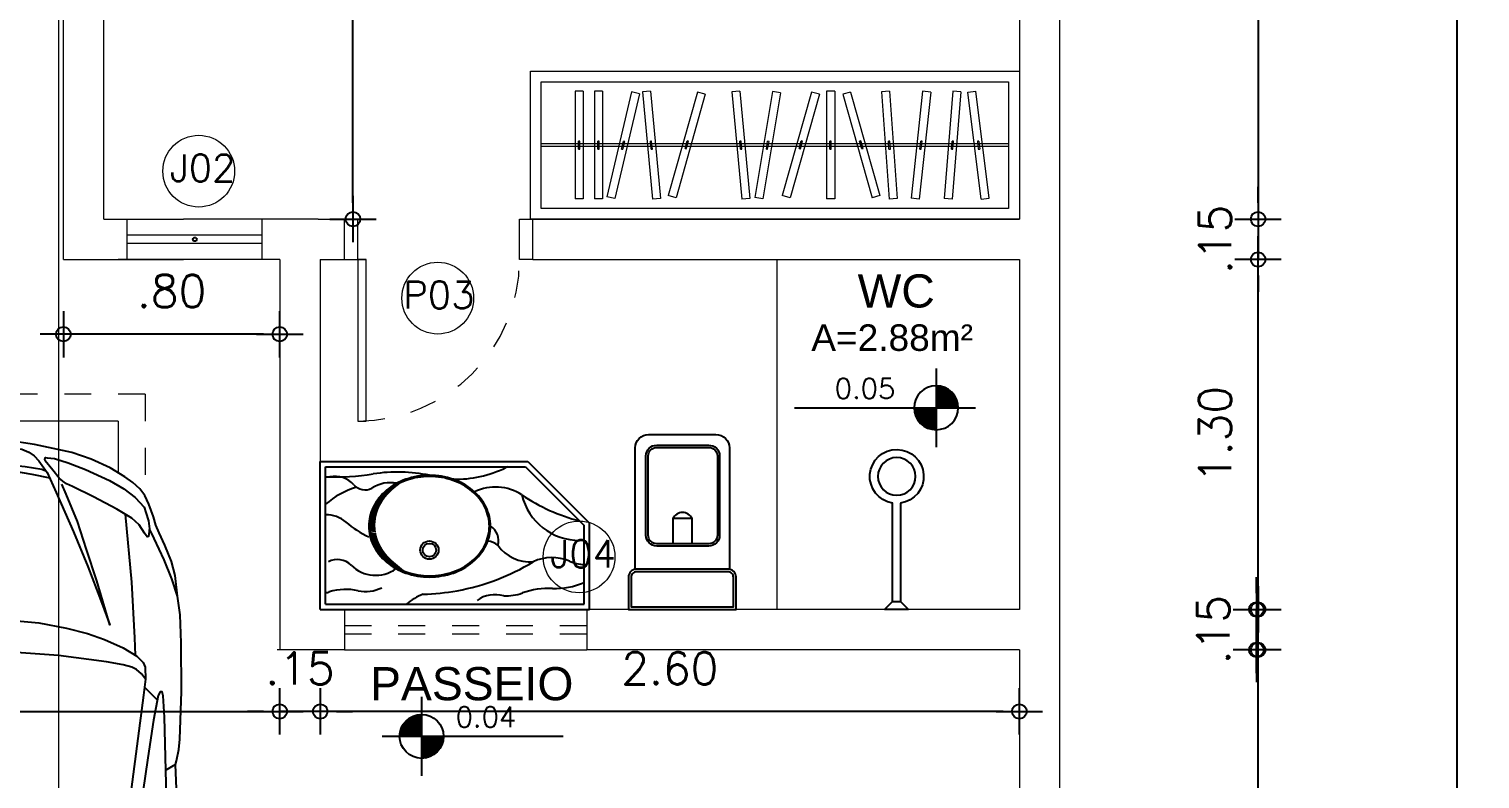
# Model space of a CAD drawing. Header units: millimetres. Extents: x 4595 to 4915, y 2085 to 2243.
# Drawn here: x 4645.49 to 4650.88, y 2156.54 to 2159.32 of the extents above; entities that cross this region are included whole.
import ezdxf

# ---------------------------------------------------------------- set-up
doc = ezdxf.new("R2010")
doc.units = ezdxf.units.MM
doc.header["$LTSCALE"] = 0.8
doc.linetypes.add('HIDDEN2', pattern=[0.1875, 0.125, -0.0625])
for name, color, linetype in [('02', 2, 'Continuous'), ('DIVERSOS', 4, 'Continuous'), ('JANELAS_EXTERNO', 1, 'Continuous'), ('JANELAS_INTERNO', 2, 'Continuous'), ('MOBIL-I', 251, 'Continuous'), ('MOVEIS', 7, 'Continuous'), ('PISO', 8, 'Continuous'), ('PORTAS', 3, 'Continuous'), ('PROJEÇÃO', 8, 'HIDDEN2'), ('TEXTO0', 7, 'Continuous'), ('TEXTO2', 3, 'Continuous'), ('TXT_0', 7, 'Continuous')]:
    doc.layers.add(name, color=color, linetype=linetype)
doc.styles.add('ADITIVOCAD', font='ROMANS.shx')
doc.styles.add('SANSSERIF', font='sas_____.pfb', dxfattribs={"height": 1})
doc.styles.get("Standard").update_dxf_attribs({"font": 'txt.shx', "height": 0.12})
doc.dimstyles.new('ESCALA50', dxfattribs={"dimtxt": 0.1, "dimasz": 0.06, "dimexe": 0.18, "dimexo": 0.06, "dimgap": 0.1, "dimtad": 1, "dimzin": 4, "dimdsep": 46, "dimtxsty": 'Standard', "dimblk1": 'BOLA', "dimblk2": 'BOLA', "dimsah": 1, "dimcen": -0.06, "dimse1": 1, "dimse2": 1, "dimclrd": 7, "dimclrt": 3, "dimadec": 0, "dimazin": 0, "dimtfac": 1, "dimtix": 1, "dimtmove": 0, "dimatfit": 3, "dimldrblk": 'BOLA', "dimfxl": 0, "dimtolj": 1, "dimtzin": 4, "dimarcsym": 0})

# ---------------------------------------------------------------- blocks, each defined once
blk = doc.blocks.new('top')
for points in [[(1324.7, 824.1), (1322.6, 845.5), (1324.1, 859.6), (1338.1, 883.9), (1359.5, 909.7), (1381.6, 926.7), (1409.7, 940), (1445.8, 946.6), (1473.1, 947.3), (1486.4, 943.6), (1493.1, 938.5), (1494.5, 931.8), (1484.2, 917.8), (1445.1, 857.3), (1421.5, 816.8), (1411.9, 810.1), (1410.8, 798.5), (1408.2, 795.7), (1399.1, 792.7), (1385.1, 794.7), (1367, 802.3), (1339.5, 814.8), (1324.7, 824.1)], [(585.6, 822.8), (509, 814.6), (457.4, 801.3), (396, 775.5), (350.6, 754.6), (321.3, 742.1), (291.3, 734.4), (243.8, 717), (212.2, 702.2), (186.4, 683.4), (163.3, 657.5), (141.7, 627.6), (108.9, 573.2), (76.1, 502.7), (52.4, 430.2), (21.6, 292.4), (7.7, 194.1), (0, 72), (0, 0)], [(1330.5, 820.5), (1210.6, 815.8), (1197.2, 819.4), (1155.1, 828.3), (1116.7, 831.9), (939.5, 837.3), (759.2, 837.1), (654.5, 832.6), (585.6, 822.8), (521.2, 802.2), (450.5, 773.6), (370.9, 736), (336, 719.1), (363.4, 715.3), (365.2, 709.9), (351.8, 701), (320.5, 681.3), (296.3, 653.6), (262.3, 597.2), (216.7, 511.4), (178.2, 433.6), (168.4, 410.3), (158.5, 396.9), (146.9, 383.5), (117.4, 360.2), (83.4, 331.6), (78, 330.7), (70, 332.5), (71.7, 339.7), (74.4, 366.5), (90.5, 417.5), (114.7, 481.9), (155.9, 570.4), (186.3, 623.2), (218.5, 666.1), (255.2, 699.2), (274.9, 705.4), (306.2, 715.3), (336, 719.1)], [(1210.6, 815.8), (1231.7, 779.6)], [(3057.7, 838.9), (3127.2, 821.5), (3147.1, 809.6), (3158, 796.7), (3162.9, 781.8), (3162.9, 763.9), (3150, 723.3), (3112.3, 632.9), (3082.5, 572.4), (3069.6, 563.5), (3048.8, 558.5), (2314.5, 573.7), (2088.9, 584.9), (1923.7, 596), (1692.7, 619.8), (1524.3, 645.2), (1460.7, 653.2), (1445.4, 659.3), (1417.5, 677.1), (1380.8, 711.7), (1336.2, 749.5), (1300.2, 781.2)], [(1339.5, 814.8), (1330.4, 781.9), (1332.8, 758.9)], [(1426.7, 825.8), (1889.9, 835), (2403.5, 841.5), (2914.2, 838.9), (3336.5, 838.9), (3434.3, 833.8), (3520.6, 826), (3611.5, 809.1), (3673.3, 783.4), (3710.6, 760.2), (3723.5, 743.5), (3727.4, 729.4), (3731.2, 721.6), (3739, 713.9), (3772.4, 684.3), (3800.8, 653.4), (3825.2, 618.7), (3840.7, 587.8), (3861.3, 540.2), (3885.7, 454), (3906.3, 336.9), (3920.5, 217.2), (3930, 0)], [(2198.8, 838.9), (2219.8, 811.4), (2248.8, 761.4), (2278.5, 693.5), (2300.3, 630.2), (2310.5, 590.4), (2314.5, 573.7)], [(1330.4, 781.9), (1034.7, 775), (955.6, 769.8), (940.8, 765.5), (940.8, 758.5), (954.7, 750.7), (1046.8, 734.2), (1185.9, 712.5), (1313.6, 694.3), (1411.4, 682.9)], [(1405.6, 759.1), (1325.6, 758.9)], [(1388.2, 794.2), (1388.7, 778.4), (1392.9, 773.7), (1405.6, 767.6)], [(1388.4, 788.2), (2055.6, 794.8), (2315.2, 794.8), (2786.9, 785), (3068.4, 765.5), (3232.7, 752.5), (3406.8, 731.4), (3532, 707), (3617.2, 674.1), (3650.7, 655.9), (3650.9, 605.9)], [(3484.3, 716.3), (3493.2, 709.4), (3495.1, 700.3), (3490.6, 691.9), (3458.6, 671.8), (3365.4, 617), (3333.3, 599.2), (3292.9, 588.4), (3218.1, 580.3), (2097.5, 601.3), (1866.8, 616), (1714.9, 634.5), (1569.2, 656.7), (1477.9, 674.1), (1460.3, 686.9), (1425.7, 731.8), (1405.6, 759.1), (1405.6, 767.6), (1844.1, 775.5), (2141.4, 774.5), (2156.9, 762.8), (2184.2, 720.1), (2214.3, 673.5), (2236.6, 618.1), (2243.5, 598.6)], [(2308.5, 794.8), (2322.3, 766.3), (2336.8, 731.9), (2349.1, 691.9), (2360.2, 626.9), (2363.1, 596.3)], [(2318, 775.1), (2711.1, 765.6), (2998.1, 750), (3046.7, 744.9)], [(3031, 768.1), (3042.3, 756.7), (3046.7, 744.9), (3046.7, 716.8), (3040.4, 655), (3032.3, 593.2), (3029.9, 583.8)], [(668.3, 0), (671.2, 156), (684.3, 307.6), (703.9, 410.8), (724.8, 489.2), (747, 551.9), (777.1, 621.2), (808, 671.5), (831.8, 695.3), (849.2, 702.6), (894.2, 703.6), (952.9, 697.1), (1464.5, 630.3), (1607.5, 608.3), (1587.7, 484), (1571.6, 325.7), (1556.9, 143.8), (1554.6, 0)], [(894.2, 703.6), (874.7, 689.7), (857.7, 670.8), (848.8, 653.1), (840.1, 621.1), (830.1, 559.1), (805.6, 381.2), (784.5, 84.7), (782.8, 0)], [(923.5, 700.4), (970.5, 747.9)], [(1343.6, 743.2), (1417.4, 743)], [(3362.3, 0), (3362.3, 514.7), (3366.5, 533.4), (3375.4, 546.8), (3393.3, 561.1), (3603, 676.8), (3642.8, 701.6), (3657.8, 706.9), (3667.5, 706.9), (3682.6, 705.1), (3706.5, 693.6), (3737.4, 668.9), (3790.5, 620.3), (3819.6, 593.8), (3839.1, 577.8), (3848.6, 569.4)], [(281.1, 628.3), (533.4, 651.7), (739.9, 663.8), (804.7, 666.1)], [(1411.4, 682.9), (1472.9, 677.8)], [(3501.2, 0), (3500.2, 118.2), (3494.8, 232.5), (3481.6, 331.3), (3462.3, 414.4), (3446.6, 470.9), (3432.2, 503.5), (3429.8, 527.5), (3433.4, 540.8), (3473.1, 562.5), (3603.2, 628.7), (3659.9, 661.2), (3698.4, 680.5), (3713.5, 688)], [(3763.4, 562.7), (3728.3, 676.2)], [(1607.5, 608.3), (1811.4, 584.7), (2173.6, 552), (2667.3, 524.3), (3185.4, 517.1), (3414.8, 517.1)], [(3435.8, 495.2), (3449.6, 514.1), (3498, 538.5), (3590.2, 580.9), (3650.9, 605.9), (3666.2, 587.4), (3682.1, 564), (3699.8, 522.2), (3717.7, 463.9), (3739.1, 378.4), (3753.3, 268.2), (3761.7, 138), (3761.7, 0)], [(3897.5, 0), (3896.9, 54.3), (3890.2, 224.3), (3876.5, 346.1), (3856.1, 444.4), (3833.6, 532.1), (3813.2, 595.4), (3809.6, 602.9)], [(25, 0), (25.9, 109.5), (31.8, 200.3), (39, 244.5), (50.2, 271.2), (63.8, 291.1), (82.8, 308.1), (126.5, 339.4), (200.4, 372.4), (346.6, 437.5), (474.8, 489.9), (601.3, 538.7), (691.6, 572.2), (528.4, 524.1), (411.9, 485.3), (307.9, 451.3), (206.6, 409.4), (169.2, 393.4)], [(1604, 586.4), (1781.8, 557.8), (2094, 526.2), (2562.6, 498.8), (3018.1, 485.8), (3235.9, 488.3), (3267.3, 493.3), (3267.3, 517.1)], [(3674.2, 575.7), (3698.1, 573.7), (3705.5, 570.7), (3721.5, 534.8), (3739.7, 477.6), (3755.3, 402.3), (3769.6, 326.9), (3778.7, 233.3), (3783.9, 155.4), (3783.9, 0)], [(3707.4, 566.3), (3747.8, 566), (3763.4, 562.7), (3781.2, 545), (3848.7, 473.2)], [(3763.4, 562.7), (3794.9, 439.7), (3812.5, 328), (3830.1, 95.9), (3832, 0)], [(3824.3, 499.1), (3779.1, 501.2)], [(87.8, 0), (92.6, 149), (103.5, 257.7), (113.7, 319.6), (119.5, 334.3)], [(113.7, 0), (114.5, 116.1), (121.5, 218.1), (132, 282.6), (146.6, 348.4)], [(585.6, -822.8), (509, -814.6), (457.4, -801.3), (396, -775.5), (350.6, -754.6), (321.3, -742.1), (291.3, -734.4), (243.8, -717), (212.2, -702.2), (186.4, -683.4), (163.3, -657.5), (141.7, -627.6), (108.9, -573.2), (76.1, -502.7), (52.4, -430.2), (21.6, -292.4), (7.7, -194.1), (0, -72), (0, 0)], [(25, 0), (25.9, -109.5), (31.8, -200.3), (39, -244.5), (50.2, -271.2), (63.8, -291.1), (82.8, -308.1), (126.5, -339.4), (200.4, -372.4), (346.6, -437.5), (474.8, -489.9), (601.3, -538.7), (691.6, -572.2), (528.4, -524.1), (411.9, -485.3), (307.9, -451.3), (206.6, -409.4), (169.2, -393.4)], [(87.8, 0), (92.6, -149), (103.5, -257.7), (113.7, -319.6), (119.5, -334.3)], [(113.7, 0), (114.5, -116.1), (121.5, -218.1), (132, -282.6), (146.6, -348.4)], [(668.3, 0), (671.2, -156), (684.3, -307.6), (703.9, -410.8), (724.8, -489.2), (747, -551.9), (777.1, -621.2), (808, -671.5), (831.8, -695.3), (849.2, -702.6), (894.2, -703.6), (952.9, -697.1), (1464.5, -630.3), (1607.5, -608.3), (1587.7, -484), (1571.6, -325.7), (1556.9, -143.8), (1554.6, 0)], [(894.2, -703.6), (874.7, -689.7), (857.7, -670.8), (848.8, -653.1), (840.1, -621.1), (830.1, -559.1), (805.6, -381.2), (784.5, -84.7), (782.8, 0)], [(1426.7, -825.8), (1889.9, -835), (2403.5, -841.5), (2914.2, -838.9), (3336.5, -838.9), (3434.3, -833.8), (3520.6, -826), (3611.5, -809.1), (3673.3, -783.4), (3710.6, -760.2), (3723.5, -743.5), (3727.4, -729.4), (3731.2, -721.6), (3739, -713.9), (3772.4, -684.3), (3800.8, -653.4), (3825.2, -618.7), (3840.7, -587.8), (3861.3, -540.2), (3885.7, -454), (3906.3, -336.9), (3920.5, -217.2), (3930, 0)], [(3362.3, 0), (3362.3, -514.7), (3366.5, -533.4), (3375.4, -546.8), (3393.3, -561.1), (3603, -676.8), (3642.8, -701.6), (3657.8, -706.9), (3667.5, -706.9), (3682.6, -705.1), (3706.5, -693.6), (3737.4, -668.9), (3790.5, -620.3), (3819.6, -593.8), (3839.1, -577.8), (3848.6, -569.4)], [(3501.2, 0), (3500.2, -118.2), (3494.8, -232.5), (3481.6, -331.3), (3462.3, -414.4), (3446.6, -470.9), (3432.2, -503.5), (3429.8, -527.5), (3433.4, -540.8), (3473.1, -562.5), (3603.2, -628.7), (3659.9, -661.2), (3698.4, -680.5), (3713.5, -688)], [(3435.8, -495.2), (3449.6, -514.1), (3498, -538.5), (3590.2, -580.9), (3650.9, -605.9), (3666.2, -587.4), (3682.1, -564), (3699.8, -522.2), (3717.7, -463.9), (3739.1, -378.4), (3753.3, -268.2), (3761.7, -138), (3761.7, 0)], [(3674.2, -575.7), (3698.1, -573.7), (3705.5, -570.7), (3721.5, -534.8), (3739.7, -477.6), (3755.3, -402.3), (3769.6, -326.9), (3778.7, -233.3), (3783.9, -155.4), (3783.9, 0)], [(3763.4, -562.7), (3794.9, -439.7), (3812.5, -328), (3830.1, -95.9), (3832, 0)], [(3897.5, 0), (3896.9, -54.3), (3890.2, -224.3), (3876.5, -346.1), (3856.1, -444.4), (3833.6, -532.1), (3813.2, -595.4), (3809.6, -602.9)], [(1330.5, -820.5), (1210.6, -815.8), (1197.2, -819.4), (1155.1, -828.3), (1116.7, -831.9), (939.5, -837.3), (759.2, -837.1), (654.5, -832.6), (585.6, -822.8), (521.2, -802.2), (450.5, -773.6), (370.9, -736), (336, -719.1), (363.4, -715.3), (365.2, -709.9), (351.8, -701), (320.5, -681.3), (296.3, -653.6), (262.3, -597.2), (216.7, -511.4), (178.2, -433.6), (168.4, -410.3), (158.5, -396.9), (146.9, -383.5), (117.4, -360.2), (83.4, -331.6), (78, -330.7), (70, -332.5), (71.7, -339.7), (74.4, -366.5), (90.5, -417.5), (114.7, -481.9), (155.9, -570.4), (186.3, -623.2), (218.5, -666.1), (255.2, -699.2), (274.9, -705.4), (306.2, -715.3), (336, -719.1)], [(3707.4, -566.3), (3747.8, -566), (3763.4, -562.7), (3781.2, -545), (3848.7, -473.2)], [(1604, -586.4), (1781.8, -557.8), (2094, -526.2), (2562.6, -498.8), (3018.1, -485.8), (3235.9, -488.3), (3267.3, -493.3), (3267.3, -517.1)], [(1607.5, -608.3), (1811.4, -584.7), (2173.6, -552), (2667.3, -524.3), (3185.4, -517.1), (3414.8, -517.1)], [(3824.3, -499.1), (3779.1, -501.2)], [(3057.7, -838.9), (3127.2, -821.5), (3147.1, -809.6), (3158, -796.7), (3162.9, -781.8), (3162.9, -763.9), (3150, -723.3), (3112.3, -632.9), (3082.5, -572.4), (3069.6, -563.5), (3048.8, -558.5), (2314.5, -573.7), (2088.9, -584.9), (1923.7, -596), (1692.7, -619.8), (1524.3, -645.2), (1460.7, -653.2), (1445.4, -659.3), (1417.5, -677.1), (1380.8, -711.7), (1336.2, -749.5), (1300.2, -781.2)], [(3484.3, -716.3), (3493.2, -709.4), (3495.1, -700.3), (3490.6, -691.9), (3458.6, -671.8), (3365.4, -617), (3333.3, -599.2), (3292.9, -588.4), (3218.1, -580.3), (2097.5, -601.3), (1866.8, -616), (1714.9, -634.5), (1569.2, -656.7), (1477.9, -674.1), (1460.3, -686.9), (1425.7, -731.8), (1405.6, -759.1), (1405.6, -767.6), (1844.1, -775.5), (2141.4, -774.5), (2156.9, -762.8), (2184.2, -720.1), (2214.3, -673.5), (2236.6, -618.1), (2243.5, -598.6)], [(2198.8, -838.9), (2219.8, -811.4), (2248.8, -761.4), (2278.5, -693.5), (2300.3, -630.2), (2310.5, -590.4), (2314.5, -573.7)], [(3031, -768.1), (3042.3, -756.7), (3046.7, -744.9), (3046.7, -716.8), (3040.4, -655), (3032.3, -593.2), (3029.9, -583.8)], [(3763.4, -562.7), (3728.3, -676.2)], [(281.1, -628.3), (533.4, -651.7), (739.9, -663.8), (804.7, -666.1)], [(1388.4, -788.2), (2055.6, -794.8), (2315.2, -794.8), (2786.9, -785), (3068.4, -765.5), (3232.7, -752.5), (3406.8, -731.4), (3532, -707), (3617.2, -674.1), (3650.7, -655.9), (3650.9, -605.9)], [(2308.5, -794.8), (2322.3, -766.3), (2336.8, -731.9), (2349.1, -691.9), (2360.2, -626.9), (2363.1, -596.3)], [(1330.4, -781.9), (1034.7, -775), (955.6, -769.8), (940.8, -765.5), (940.8, -758.5), (954.7, -750.7), (1046.8, -734.2), (1185.9, -712.5), (1313.6, -694.3), (1411.4, -682.9)], [(1411.4, -682.9), (1472.9, -677.8)], [(923.5, -700.4), (970.5, -747.9)], [(1343.6, -743.2), (1417.4, -743)], [(2318, -775.1), (2711.1, -765.6), (2998.1, -750), (3046.7, -744.9)], [(1210.6, -815.8), (1231.7, -779.6)], [(1324.7, -824.1), (1322.6, -845.5), (1324.1, -859.6), (1338.1, -883.9), (1359.5, -909.7), (1381.6, -926.7), (1409.7, -940), (1445.8, -946.6), (1473.1, -947.3), (1486.4, -943.6), (1493.1, -938.5), (1494.5, -931.8), (1484.2, -917.8), (1445.1, -857.3), (1421.5, -816.8), (1411.9, -810.1), (1410.8, -798.5), (1408.2, -795.7), (1399.1, -792.7), (1385.1, -794.7), (1367, -802.3), (1339.5, -814.8), (1324.7, -824.1)], [(1405.6, -759.1), (1325.6, -758.9)], [(1339.5, -814.8), (1330.4, -781.9), (1332.8, -758.9)], [(1388.2, -794.2), (1388.7, -778.4), (1392.9, -773.7), (1405.6, -767.6)]]:
    blk.add_lwpolyline(points)
for start, end in [(0, 180), (180, 0)]:
    blk.add_arc((56.9, 0), 23.5, start, end)
blk = doc.blocks.new('fiat')
at = {"color": 1}
blk.add_blockref('top', (-0.2, 0), dxfattribs=at)
blk = doc.blocks.new('BOLA')
for p, q in [((0, -1.435), (0, 1.435)), ((-1.435, 0), (1.435, 0))]:
    blk.add_line(p, q)
blk.add_circle((0, 0), 0.452)
blk = doc.blocks.new('*D774')
at = {"layer": '02', "color": 7, "lineweight": -2, "transparency": 16777216}
blk.add_line((4650.7936, 2177.3584), (4650.7936, 2152.4784), dxfattribs=at)
at = {"layer": 'Defpoints', "color": 0, "transparency": 16777216}
for p in [(4649.0553, 2177.4184), (4649.0553, 2152.4184), (4650.7936, 2152.4184)]:
    blk.add_point(p, dxfattribs=at)
at = {"layer": '02', "color": 7, "lineweight": -2, "transparency": 16777216, "xscale": 0.06, "yscale": 0.06, "zscale": 0.06}
for p, rotation in [((4650.7936, 2177.4184), 90), ((4650.7936, 2152.4184), 270)]:
    blk.add_blockref('BOLA', p, dxfattribs=dict(at, rotation=rotation))
at = {"layer": '02', "color": 3, "lineweight": 13, "transparency": 16777216, "insert": (4650.6336, 2164.9184), "char_height": 0.12, "attachment_point": 5, "rotation": 90}
blk.add_mtext('\\A1;25.00', dxfattribs=at)
blk = doc.blocks.new('ADC_CHUVEIRO')
for p, q in [((0, 0.045), (0, -0.045)), ((0.03, 0.015), (0, 0.045)), ((0.395, 0.015), (0.03, 0.015)), ((0.03, -0.015), (0.03, 0.015)), ((0, -0.045), (0.03, -0.015)), ((0.03, -0.015), (0.3953, -0.015))]:
    blk.add_line(p, q)
blk.add_circle((0.494, 0.0009), 0.07)
blk.add_arc((0.494, 0.0009), 0.1, 189.1456, 171.891)
blk = doc.blocks.new('ADC_VASO_02')
blk.add_lwpolyline([(-0.175, 0.15), (-0.175, 0.6, -0.414214), (-0.125, 0.65), (0.125, 0.65, -0.414214), (0.175, 0.6), (0.175, 0.1496)], format="xyb")
for points in [[(0.1388, 0.2754, -0.414214), (0.0988, 0.2354), (-0.0948, 0.2354, -0.414214), (-0.1348, 0.2754), (-0.1348, 0.5704, -0.414214), (-0.0948, 0.6104), (0.0988, 0.6104, -0.414214), (0.1388, 0.5704)], [(0.1303, 0.2754, -0.414214), (0.0988, 0.2439), (-0.0948, 0.2439, -0.414214), (-0.1263, 0.2754), (-0.1263, 0.5704, -0.414214), (-0.0948, 0.6019), (0.0988, 0.6019, -0.414214), (0.1303, 0.5704)], [(-0.17, 0.15, 0.414214), (-0.2, 0.12), (-0.2, 0), (0.2, 0), (0.2, 0.12, 0.414214), (0.17, 0.15)], [(-0.17, 0.14, 0.414214), (-0.19, 0.12), (-0.19, 0.01), (0.19, 0.01), (0.19, 0.12, 0.414214), (0.17, 0.14)]]:
    blk.add_lwpolyline(points, format="xyb", close=True)
blk.add_lwpolyline([(0.0363, 0.2439), (0.0363, 0.3375), (-0.0344, 0.3375), (-0.0344, 0.2439)])
blk.add_arc((0.0009, 0.3215), 0.0388, 24.3951, 155.6049)
blk = doc.blocks.new('ADC_LAV_05')
for p, q in [((0, 0), (0, 0.55)), ((0, 0.55), (0.7704, 0.55)), ((0.7704, 0.55), (1, 0.3206)), ((0.02, 0.53), (0.7621, 0.53)), ((0.02, 0.02), (0.02, 0.53)), ((0.7621, 0.53), (0.98, 0.3123)), ((0.98, 0.02), (0.98, 0.3123)), ((1, 0), (1, 0.3206)), ((0, 0), (1, 0)), ((0.02, 0.02), (0.98, 0.02))]:
    blk.add_line(p, q)
for points in [[(0.4062, 0.1206, 0.083485), (0.4944, 0.1354, 0.090959), (0.566, 0.1759, 0.104004), (0.6157, 0.239, 0.115577), (0.6322, 0.3095, 0.115577), (0.6157, 0.38, 0.104004), (0.566, 0.443, 0.090959), (0.4944, 0.4835, 0.083485), (0.4062, 0.4983, 0.083485), (0.3179, 0.4835, 0.090959), (0.2463, 0.443, 0.104004), (0.1966, 0.38, 0.115577), (0.1801, 0.3095, 0.115577), (0.1966, 0.239, 0.104004), (0.2463, 0.1759, 0.090959), (0.3179, 0.1354, 0.083485)], [(0.4062, 0.1248, 0.083485), (0.493, 0.1394, 0.090959), (0.5633, 0.1791, 0.104004), (0.6119, 0.2408, 0.115577), (0.628, 0.3095, 0.115577), (0.6119, 0.3781, 0.104004), (0.5633, 0.4398, 0.090959), (0.493, 0.4795, 0.083485), (0.4062, 0.4941, 0.083485), (0.3193, 0.4795, 0.090959), (0.249, 0.4398, 0.104004), (0.2004, 0.3781, 0.115577), (0.1843, 0.3095, 0.115577), (0.2004, 0.2408, 0.104004), (0.249, 0.1791, 0.090959), (0.3193, 0.1394, 0.083485)]]:
    blk.add_lwpolyline(points, format="xyb", close=True)
for radius in [0.0339, 0.025]:
    blk.add_circle((0.4055, 0.2206), radius)
for centre, radius, start, end in [((0.0559, 1.3962), 0.9039, 267.7229, 278.9638), ((0.0552, 0.402), 0.0926, 41.3487, 101.8141), ((0.2875, -0.0718), 0.5823, 78.2401, 98.9638), ((0.4995, 0.9177), 0.4342, 269.3247, 295.8903), ((0.76, 0.3809), 0.1624, 113.3641, 115.8903), ((0.2201, 0.1636), 0.3026, 106.3243, 131.3792), ((0.1665, 0.4999), 0.0556, 221.3487, 297.4318), ((0.2605, 0.3465), 0.1245, 78.9955, 123.3333), ((0.6508, 0.2793), 0.1756, 56.1908, 116.2902), ((1.1381, 1.007), 0.7001, 236.1908, 255.5369), ((0.9639, 0.4778), 0.2217, 193.7216, 269.9715), ((0.0206, 0.2349), 0.1168, 49.9343, 90.2724), ((0.3586, 0.6369), 0.4085, 229.9343, 244.0853), ((0.5983, 0.255), 0.0641, 344.5869, 58.1135), ((0.6184, 0.1896), 0.0639, 49.2661, 86.8336), ((0.7799, 0.3241), 0.1475, 215.7175, 274.1895), ((0.0641, 0.1144), 0.0713, 44.7702, 118.1843), ((0.2056, 0.2549), 0.1281, 224.7702, 306.3582), ((0.363, 0.8774), 0.8206, 280.1922, 301.4107), ((0.8604, 0.032), 0.1609, 66.126, 115.6626), ((0.9822, 0.3072), 0.1401, 246.126, 269.1113), ((-0.0155, 0.2328), 0.1744, 281.75, 286.3843), ((0.0957, -0.1456), 0.22, 78.1029, 106.3843), ((0.1688, 0.2014), 0.1346, 258.1029, 296.1994), ((0.4585, -0.1421), 0.2131, 111.0015, 130.4729), ((0.3613, 0.8866), 0.83, 271.4321, 280.1922), ((0.6495, -0.0622), 0.1173, 74.3079, 124.9939), ((0.688, 0.2406), 0.19, 267.9474, 289.2677), ((0.8511, -0.2259), 0.3042, 87.8834, 109.2677), ((0.8722, 0.3475), 0.2696, 267.8834, 293.5615)]:
    blk.add_arc(centre, radius, start, end)
for points in [[(0.231, 0.4287), (0.2403, 0.4137), (0.2433, 0.4404), (0.2513, 0.4271)], [(0.2433, 0.4404), (0.2513, 0.4271), (0.2584, 0.4524), (0.2647, 0.4406)], [(0.2584, 0.4524), (0.2647, 0.4406), (0.2777, 0.465), (0.2797, 0.4531)], [(0.2777, 0.465), (0.2797, 0.4531), (0.2886, 0.471), (0.2899, 0.4611)], [(0.2886, 0.471), (0.2899, 0.4611), (0.3035, 0.4779), (0.2965, 0.4664)], [(0.3035, 0.4779), (0.2965, 0.4664), (0.3178, 0.4833), (0.3049, 0.4731)], [(0.19, 0.3646), (0.2108, 0.3551), (0.1966, 0.38), (0.2152, 0.3688)], [(0.1966, 0.38), (0.2152, 0.3688), (0.2049, 0.3949), (0.2213, 0.3828)], [(0.2049, 0.3949), (0.2213, 0.3828), (0.2176, 0.4133), (0.2336, 0.4041)], [(0.2176, 0.4133), (0.2336, 0.4041), (0.231, 0.4287), (0.2403, 0.4137)], [(0.1801, 0.311), (0.2052, 0.3059), (0.1808, 0.324), (0.205, 0.3144)], [(0.1808, 0.324), (0.205, 0.3144), (0.1821, 0.3345), (0.2054, 0.3236)], [(0.1821, 0.3345), (0.2054, 0.3236), (0.1859, 0.352), (0.2075, 0.3406)], [(0.1859, 0.352), (0.2075, 0.3406), (0.19, 0.3646), (0.2108, 0.3551)], [(0.1806, 0.2975), (0.2057, 0.2976), (0.1801, 0.311), (0.2052, 0.3059)], [(0.1813, 0.2898), (0.2072, 0.2867), (0.1806, 0.2975), (0.2057, 0.2976)], [(0.1847, 0.2717), (0.2109, 0.2698), (0.1816, 0.2882), (0.2076, 0.2844)], [(0.1894, 0.2561), (0.2133, 0.2622), (0.1847, 0.2717), (0.2109, 0.2698)], [(0.1979, 0.2364), (0.216, 0.2547), (0.1894, 0.2561), (0.2133, 0.2622)], [(0.2064, 0.2215), (0.2209, 0.2436), (0.1979, 0.2364), (0.216, 0.2547)], [(0.2176, 0.2056), (0.222, 0.2413), (0.2064, 0.2215), (0.2209, 0.2436)], [(0.2303, 0.1909), (0.2314, 0.2247), (0.2176, 0.2056), (0.222, 0.2413)], [(0.2433, 0.1785), (0.2403, 0.2118), (0.2303, 0.1909), (0.2314, 0.2247)], [(0.2571, 0.1674), (0.2482, 0.202), (0.2433, 0.1785), (0.2403, 0.2118)], [(0.2632, 0.1631), (0.2567, 0.1927), (0.2571, 0.1674), (0.2482, 0.202)], [(0.2742, 0.156), (0.2627, 0.1868), (0.2632, 0.1631), (0.2567, 0.1927)], [(0.2851, 0.1498), (0.2729, 0.1778), (0.2742, 0.156), (0.2627, 0.1868)], [(0.2956, 0.1445), (0.2839, 0.1687), (0.2851, 0.1498), (0.2729, 0.1778)], [(0.3256, 0.1339), (0.2928, 0.1613), (0.2956, 0.1445), (0.2839, 0.1687)], [(0.2966, 0.144), (0.3256, 0.1339), (0.2964, 0.1441), (0.3254, 0.133)], [(0.2964, 0.1441), (0.3254, 0.133), (0.3256, 0.1339), (0.3279, 0.1322)]]:
    blk.add_solid(points)
blk = doc.blocks.new('*D794')
at = {"layer": '02', "color": 7, "lineweight": -2, "transparency": 16777216}
blk.add_line((4650.0561, 2162.3627), (4650.0561, 2158.6784), dxfattribs=at)
at = {"layer": 'Defpoints', "color": 0, "transparency": 16777216}
for p in [(4649.1696, 2162.4227), (4649.1696, 2158.6184), (4650.0561, 2158.6184)]:
    blk.add_point(p, dxfattribs=at)
at = {"layer": '02', "color": 7, "lineweight": -2, "transparency": 16777216, "xscale": 0.06, "yscale": 0.06, "zscale": 0.06}
for p, rotation in [((4650.0561, 2162.4227), 90), ((4650.0561, 2158.6184), 270)]:
    blk.add_blockref('BOLA', p, dxfattribs=dict(at, rotation=rotation))
at = {"layer": '02', "color": 3, "lineweight": 13, "transparency": 16777216, "insert": (4649.8961, 2160.5205), "char_height": 0.12, "attachment_point": 5, "rotation": 90}
blk.add_mtext('\\A1;3.80', dxfattribs=at)
blk = doc.blocks.new('*D802')
at = {"layer": '02', "color": 7, "lineweight": -2, "transparency": 16777216}
blk.add_line((4646.6953, 2158.6784), (4646.6953, 2160.4629), dxfattribs=at)
at = {"layer": 'Defpoints', "color": 0, "transparency": 16777216}
for p in [(4645.6201, 2160.5229), (4646.6953, 2160.5229), (4645.7701, 2158.6184)]:
    blk.add_point(p, dxfattribs=at)
at = {"layer": '02', "color": 7, "lineweight": -2, "transparency": 16777216, "xscale": 0.06, "yscale": 0.06, "zscale": 0.06}
for p, rotation in [((4646.6953, 2160.5229), 90), ((4646.6953, 2158.6184), 270)]:
    blk.add_blockref('BOLA', p, dxfattribs=dict(at, rotation=rotation))
at = {"layer": '02', "color": 3, "lineweight": 13, "transparency": 16777216, "insert": (4646.5353, 2159.5706), "char_height": 0.12, "attachment_point": 5, "rotation": 90}
blk.add_mtext('\\A1;1.90', dxfattribs=at)
blk = doc.blocks.new('*D803')
at = {"layer": '02', "color": 7, "lineweight": -2, "transparency": 16777216}
blk.add_line((4649.1096, 2156.7897), (4646.6337, 2156.7897), dxfattribs=at)
at = {"layer": 'Defpoints', "color": 0, "transparency": 16777216}
for p in [(4646.5737, 2157.3634), (4649.1696, 2157.2134), (4646.5737, 2156.7897)]:
    blk.add_point(p, dxfattribs=at)
at = {"layer": '02', "color": 7, "lineweight": -2, "transparency": 16777216, "xscale": 0.06, "yscale": 0.06, "zscale": 0.06, "rotation": 180}
blk.add_blockref('BOLA', (4646.5737, 2156.7897), dxfattribs=at)
at = {"layer": '02', "color": 7, "lineweight": -2, "transparency": 16777216, "xscale": 0.06, "yscale": 0.06, "zscale": 0.06}
blk.add_blockref('BOLA', (4649.1696, 2156.7897), dxfattribs=at)
at = {"layer": '02', "color": 3, "lineweight": 13, "transparency": 16777216, "insert": (4647.8717, 2156.9497), "char_height": 0.12, "attachment_point": 5}
blk.add_mtext('\\A1;2.60', dxfattribs=at)
blk = doc.blocks.new('*D804')
at = {"layer": '02', "color": 7, "lineweight": -2, "transparency": 16777216}
for p, q in [((4646.3637, 2156.7897), (4646.3037, 2156.7897)), ((4646.5737, 2156.7897), (4646.4237, 2156.7897)), ((4646.6337, 2156.7897), (4646.6937, 2156.7897))]:
    blk.add_line(p, q, dxfattribs=at)
at = {"layer": 'Defpoints', "color": 0, "transparency": 16777216}
for p in [(4646.4237, 2157.2773), (4646.5737, 2157.2773), (4646.4237, 2156.7897)]:
    blk.add_point(p, dxfattribs=at)
at = {"layer": '02', "color": 7, "lineweight": -2, "transparency": 16777216, "xscale": 0.06, "yscale": 0.06, "zscale": 0.06}
blk.add_blockref('BOLA', (4646.4237, 2156.7897), dxfattribs=at)
at = {"layer": '02', "color": 7, "lineweight": -2, "transparency": 16777216, "xscale": 0.06, "yscale": 0.06, "zscale": 0.06, "rotation": 180}
blk.add_blockref('BOLA', (4646.5737, 2156.7897), dxfattribs=at)
at = {"layer": '02', "color": 3, "lineweight": 13, "transparency": 16777216, "insert": (4646.4987, 2156.9497), "char_height": 0.12, "attachment_point": 5}
blk.add_mtext('\\A1;.15', dxfattribs=at)
blk = doc.blocks.new('*D805')
at = {"layer": '02', "color": 7, "lineweight": -2, "transparency": 16777216}
blk.add_line((4646.3637, 2158.191), (4645.6801, 2158.191), dxfattribs=at)
at = {"layer": 'Defpoints', "color": 0, "transparency": 16777216}
for p in [(4645.6201, 2158.4684), (4646.4237, 2158.4687), (4645.6201, 2158.191)]:
    blk.add_point(p, dxfattribs=at)
at = {"layer": '02', "color": 7, "lineweight": -2, "transparency": 16777216, "xscale": 0.06, "yscale": 0.06, "zscale": 0.06, "rotation": 180}
blk.add_blockref('BOLA', (4645.6201, 2158.191), dxfattribs=at)
at = {"layer": '02', "color": 7, "lineweight": -2, "transparency": 16777216, "xscale": 0.06, "yscale": 0.06, "zscale": 0.06}
blk.add_blockref('BOLA', (4646.4237, 2158.191), dxfattribs=at)
at = {"layer": '02', "color": 3, "lineweight": 13, "transparency": 16777216, "insert": (4646.0219, 2158.351), "char_height": 0.12, "attachment_point": 5}
blk.add_mtext('\\A1;.80', dxfattribs=at)
blk = doc.blocks.new('*D806')
at = {"layer": '02', "color": 7, "lineweight": -2, "transparency": 16777216}
blk.add_line((4641.5296, 2156.7897), (4646.3637, 2156.7897), dxfattribs=at)
at = {"layer": 'Defpoints', "color": 0, "transparency": 16777216}
for p in [(4641.4696, 2158.0134), (4646.4237, 2157.2134), (4646.4237, 2156.7897)]:
    blk.add_point(p, dxfattribs=at)
at = {"layer": '02', "color": 7, "lineweight": -2, "transparency": 16777216, "xscale": 0.06, "yscale": 0.06, "zscale": 0.06, "rotation": 180}
blk.add_blockref('BOLA', (4641.4696, 2156.7897), dxfattribs=at)
at = {"layer": '02', "color": 7, "lineweight": -2, "transparency": 16777216, "xscale": 0.06, "yscale": 0.06, "zscale": 0.06}
blk.add_blockref('BOLA', (4646.4237, 2156.7897), dxfattribs=at)
at = {"layer": '02', "color": 3, "lineweight": 13, "transparency": 16777216, "insert": (4643.9467, 2156.9497), "char_height": 0.12, "attachment_point": 5}
blk.add_mtext('\\A1;4.95', dxfattribs=at)
blk = doc.blocks.new('*D819')
at = {"layer": '02', "color": 7, "lineweight": -2, "transparency": 16777216}
for p, q in [((4650.0561, 2158.6784), (4650.0561, 2158.7384)), ((4650.0561, 2158.6184), (4650.0561, 2158.4684)), ((4650.0561, 2158.4084), (4650.0561, 2158.3484))]:
    blk.add_line(p, q, dxfattribs=at)
at = {"layer": 'Defpoints', "color": 0, "transparency": 16777216}
for p in [(4649.1696, 2158.6184), (4649.1696, 2158.4684), (4650.0561, 2158.4684)]:
    blk.add_point(p, dxfattribs=at)
at = {"layer": '02', "color": 7, "lineweight": -2, "transparency": 16777216, "xscale": 0.06, "yscale": 0.06, "zscale": 0.06}
for p, rotation in [((4650.0561, 2158.6184), 270), ((4650.0561, 2158.4684), 90)]:
    blk.add_blockref('BOLA', p, dxfattribs=dict(at, rotation=rotation))
at = {"layer": '02', "color": 3, "lineweight": 13, "transparency": 16777216, "insert": (4649.8961, 2158.5434), "char_height": 0.12, "attachment_point": 5, "rotation": 90}
blk.add_mtext('\\A1;.15', dxfattribs=at)
blk = doc.blocks.new('*D820')
at = {"layer": '02', "color": 7, "lineweight": -2, "transparency": 16777216}
blk.add_line((4650.0561, 2157.2284), (4650.0561, 2158.4084), dxfattribs=at)
at = {"layer": 'Defpoints', "color": 0, "transparency": 16777216}
for p in [(4649.1696, 2158.4684), (4650.0561, 2158.4684), (4649.1696, 2157.1684)]:
    blk.add_point(p, dxfattribs=at)
at = {"layer": '02', "color": 7, "lineweight": -2, "transparency": 16777216, "xscale": 0.06, "yscale": 0.06, "zscale": 0.06}
for p, rotation in [((4650.0561, 2158.4684), 90), ((4650.0561, 2157.1684), 270)]:
    blk.add_blockref('BOLA', p, dxfattribs=dict(at, rotation=rotation))
at = {"layer": '02', "color": 3, "lineweight": 13, "transparency": 16777216, "insert": (4649.8961, 2157.8184), "char_height": 0.12, "attachment_point": 5, "rotation": 90}
blk.add_mtext('\\A1;1.30', dxfattribs=at)
blk = doc.blocks.new('*D821')
at = {"layer": '02', "color": 7, "lineweight": -2, "transparency": 16777216}
blk.add_line((4650.0561, 2152.6284), (4650.0561, 2156.9584), dxfattribs=at)
at = {"layer": 'Defpoints', "color": 0, "transparency": 16777216}
for p in [(4649.1696, 2157.0184), (4650.0561, 2157.0184), (4649.1696, 2152.5684)]:
    blk.add_point(p, dxfattribs=at)
at = {"layer": '02', "color": 7, "lineweight": -2, "transparency": 16777216, "xscale": 0.06, "yscale": 0.06, "zscale": 0.06}
for p, rotation in [((4650.0561, 2157.0184), 90), ((4650.0561, 2152.5684), 270)]:
    blk.add_blockref('BOLA', p, dxfattribs=dict(at, rotation=rotation))
at = {"layer": '02', "color": 3, "lineweight": 13, "transparency": 16777216, "insert": (4649.8961, 2154.7934), "char_height": 0.12, "attachment_point": 5, "rotation": 90}
blk.add_mtext('\\A1;4.45', dxfattribs=at)
blk = doc.blocks.new('*D822')
at = {"layer": '02', "color": 7, "lineweight": -2, "transparency": 16777216}
for p, q in [((4650.0495, 2157.2284), (4650.0495, 2157.2884)), ((4650.0495, 2157.0184), (4650.0495, 2157.1684)), ((4650.0495, 2156.9584), (4650.0495, 2156.8984))]:
    blk.add_line(p, q, dxfattribs=at)
at = {"layer": 'Defpoints', "color": 0, "transparency": 16777216}
for p in [(4649.1696, 2157.1684), (4650.0495, 2157.1684), (4649.1696, 2157.0184)]:
    blk.add_point(p, dxfattribs=at)
at = {"layer": '02', "color": 7, "lineweight": -2, "transparency": 16777216, "xscale": 0.06, "yscale": 0.06, "zscale": 0.06}
for p, rotation in [((4650.0495, 2157.1684), 270), ((4650.0495, 2157.0184), 90)]:
    blk.add_blockref('BOLA', p, dxfattribs=dict(at, rotation=rotation))
at = {"layer": '02', "color": 3, "lineweight": 13, "transparency": 16777216, "insert": (4649.8895, 2157.0934), "char_height": 0.12, "attachment_point": 5, "rotation": 90}
blk.add_mtext('\\A1;.15', dxfattribs=at)
blk = doc.blocks.new('*D828')
at = {"layer": 'Defpoints', "color": 0, "transparency": 16777216}
for p in [(4645.3689, 2160.5229), (4640.6255, 2157.8684), (4645.8237, 2157.8684)]:
    blk.add_point(p, dxfattribs=at)
at = {"layer": 'PORTAS', "color": 7, "lineweight": -2, "transparency": 16777216}
blk.add_line((4640.6255, 2160.4629), (4640.6255, 2157.9284), dxfattribs=at)
at = {"layer": 'PORTAS', "color": 7, "lineweight": -2, "transparency": 16777216, "xscale": 0.06, "yscale": 0.06, "zscale": 0.06}
for p, rotation in [((4640.6255, 2160.5229), 90), ((4640.6255, 2157.8684), 270)]:
    blk.add_blockref('BOLA', p, dxfattribs=dict(at, rotation=rotation))
at = {"layer": 'PORTAS', "color": 3, "lineweight": 13, "transparency": 16777216, "insert": (4640.4655, 2159.1956), "char_height": 0.12, "attachment_point": 5, "rotation": 90}
blk.add_mtext('\\A1;2.65', dxfattribs=at)
blk = doc.blocks.new('Adc_nivelpl')
h = blk.add_hatch()
h.set_pattern_fill('_U', color=256, scale=0.005, angle=45, style=0, double=1)
h.set_pattern_definition([(45, (-5.8772514, -3.5161936), (-0.003535534, 0.003535534), []), (135, (-5.8772514, -3.5161936), (-0.003535534, -0.003535534), [])])
h.paths.add_polyline_path([(0.1954, -0.0865, 0.414214), (0.0865, -0.1954), (0.1954, -0.1954)])
h.paths.add_polyline_path([(0.1954, -0.1954), (0.1954, -0.3043, 0.414214), (0.3043, -0.1954)])
for p, q in [((0.1954, 0), (0.1954, -0.3908)), ((0.8958, -0.1954), (0, -0.1954))]:
    blk.add_line(p, q)
blk.add_circle((0.1954, -0.1954), 0.1089)
at = {"flags": 8}
blk.add_attdef('NIVEL', (0.3642, -0.1501), '', height=0.1, dxfattribs=at)

msp = doc.modelspace()

# ---------------------------------------------------------------- linework, layer by layer
at = {"layer": '02', "color": 0, "lineweight": 13}
for p, q in [((4649.3196, 2152.4184), (4649.3196, 2177.4184)), ((4649.1696, 2162.4227), (4649.1696, 2158.6184)), ((4645.7701, 2158.6184), (4645.7701, 2161.4327)), ((4645.6201, 2158.4684), (4645.6201, 2160.5229)), ((4645.7701, 2158.6184), (4646.0667, 2158.6184)), ((4645.8562, 2158.6184), (4645.8562, 2158.4684)), ((4646.3567, 2158.6184), (4646.3567, 2158.4684)), ((4646.5667, 2158.6184), (4646.7137, 2158.6184)), ((4646.6637, 2158.4684), (4646.6637, 2158.6184)), ((4647.3637, 2158.4684), (4647.3637, 2158.6184)), ((4647.3637, 2158.6184), (4649.1696, 2158.6184)), ((4645.6201, 2158.4684), (4646.0667, 2158.4684)), ((4646.5737, 2158.4684), (4646.5737, 2157.1684)), ((4646.5737, 2158.4684), (4646.6637, 2158.4684)), ((4646.5737, 2158.4684), (4646.7437, 2158.4684)), ((4647.3637, 2158.4684), (4649.1696, 2158.4684)), ((4649.1696, 2158.4684), (4649.1696, 2157.1684)), ((4646.6637, 2157.1684), (4646.5737, 2157.1684)), ((4646.6637, 2157.1684), (4646.6637, 2157.0184)), ((4649.1696, 2157.1684), (4647.5637, 2157.1684)), ((4647.5637, 2157.1684), (4647.5637, 2157.0184)), ((4646.6637, 2157.0184), (4646.4137, 2157.0184)), ((4649.1696, 2157.0184), (4647.5637, 2157.0184)), ((4649.1696, 2157.0184), (4649.1696, 2152.5684))]:
    msp.add_line(p, q, dxfattribs=at)
msp.add_lwpolyline([(4646.4237, 2158.4687), (4646.4237, 2157.0184)], dxfattribs=at)
at = {"layer": 'JANELAS_EXTERNO', "color": 0, "lineweight": 13}
for p, q in [((4646.5667, 2158.6184), (4646.0667, 2158.6184)), ((4646.4237, 2158.4684), (4646.0667, 2158.4684)), ((4646.6637, 2157.1684), (4647.5637, 2157.1684)), ((4646.6637, 2157.0184), (4647.5637, 2157.0184))]:
    msp.add_line(p, q, dxfattribs=at)
at = {"layer": 'JANELAS_INTERNO', "color": 0, "lineweight": 13}
for p, q in [((4646.3567, 2158.5584), (4645.8567, 2158.5584)), ((4646.3567, 2158.5284), (4645.8567, 2158.5284))]:
    msp.add_line(p, q, dxfattribs=at)
at = {"layer": 'JANELAS_INTERNO', "color": 0, "linetype": 'HIDDEN2', "lineweight": 13}
for p, q in [((4646.6637, 2157.1084), (4647.5637, 2157.1084)), ((4646.6637, 2157.0784), (4647.5637, 2157.0784))]:
    msp.add_line(p, q, dxfattribs=at)
at = {"layer": 'MOVEIS', "color": 0, "lineweight": 13}
for p, q in [((4647.3542, 2158.6184), (4647.3542, 2159.1684)), ((4647.3542, 2159.1684), (4649.1696, 2159.1684)), ((4649.1696, 2159.1684), (4649.1696, 2158.6184)), ((4647.3942, 2159.1284), (4649.1296, 2159.1284)), ((4647.3942, 2158.6584), (4647.3942, 2159.1284)), ((4647.5206, 2159.0934), (4647.5206, 2158.6934)), ((4647.5506, 2159.0934), (4647.5206, 2159.0934)), ((4647.5506, 2159.0934), (4647.5506, 2158.6934)), ((4647.5919, 2159.0934), (4647.5919, 2158.6934)), ((4647.6219, 2159.0934), (4647.5919, 2159.0934)), ((4647.6219, 2159.0934), (4647.6219, 2158.6934)), ((4647.7298, 2159.0909), (4647.6379, 2158.7016)), ((4647.759, 2159.084), (4647.7298, 2159.0909)), ((4647.7995, 2159.0937), (4647.7697, 2159.0909)), ((4647.7697, 2159.0909), (4647.8069, 2158.6926)), ((4647.7995, 2159.0937), (4647.8368, 2158.6954)), ((4647.9746, 2159.0906), (4647.8658, 2158.7057)), ((4648.0034, 2159.0824), (4647.9746, 2159.0906)), ((4648.1314, 2159.0937), (4648.1016, 2159.0909)), ((4648.1016, 2159.0909), (4648.1388, 2158.6926)), ((4648.1314, 2159.0937), (4648.1687, 2158.6954)), ((4648.2533, 2159.0927), (4648.1872, 2158.6982)), ((4648.2829, 2159.0877), (4648.2533, 2159.0927)), ((4648.3981, 2159.0906), (4648.2893, 2158.7057)), ((4648.4269, 2159.0824), (4648.3981, 2159.0906)), ((4648.4538, 2159.0934), (4648.4538, 2158.6934)), ((4648.4838, 2159.0934), (4648.4538, 2159.0934)), ((4648.4838, 2159.0934), (4648.4838, 2158.6934)), ((4648.5426, 2159.0906), (4648.5137, 2159.0824)), ((4648.5426, 2159.0906), (4648.6517, 2158.7057)), ((4648.6879, 2159.0938), (4648.658, 2159.0917)), ((4648.658, 2159.0917), (4648.686, 2158.6926)), ((4648.6879, 2159.0938), (4648.7159, 2158.6947)), ((4648.8105, 2159.0936), (4648.7676, 2158.6959)), ((4648.8403, 2159.0903), (4648.7974, 2158.6926)), ((4648.8403, 2159.0903), (4648.8105, 2159.0936)), ((4648.9221, 2159.0937), (4648.89, 2158.695)), ((4648.952, 2159.0913), (4648.9199, 2158.6926)), ((4648.952, 2159.0913), (4648.9221, 2159.0937)), ((4648.9783, 2159.0896), (4649.0081, 2159.0933)), ((4649.0574, 2158.6964), (4649.0081, 2159.0933)), ((4649.1296, 2159.1284), (4649.1296, 2158.6584)), ((4647.759, 2159.084), (4647.6671, 2158.6947)), ((4648.0034, 2159.0824), (4647.8947, 2158.6975)), ((4648.2829, 2159.0877), (4648.2168, 2158.6932)), ((4648.4269, 2159.0824), (4648.3182, 2158.6975)), ((4648.5137, 2159.0824), (4648.6229, 2158.6975)), ((4649.0276, 2158.6927), (4648.9783, 2159.0896)), ((4649.1296, 2158.8984), (4647.3942, 2158.8984)), ((4649.1296, 2158.8884), (4647.3942, 2158.8884)), ((4647.5381, 2158.9083), (4647.5331, 2158.9083)), ((4647.5331, 2158.8784), (4647.5331, 2158.9083)), ((4647.5331, 2158.8784), (4647.5381, 2158.8784)), ((4647.5381, 2158.8784), (4647.5381, 2158.9083)), ((4647.6094, 2158.9083), (4647.6044, 2158.9083)), ((4647.6044, 2158.8784), (4647.6044, 2158.9083)), ((4647.6044, 2158.8784), (4647.6094, 2158.8784)), ((4647.6094, 2158.8784), (4647.6094, 2158.9083)), ((4647.6926, 2158.8788), (4647.6994, 2158.9079)), ((4647.6926, 2158.8788), (4647.6974, 2158.8777)), ((4647.6974, 2158.8777), (4647.7043, 2158.9067)), ((4647.7043, 2158.9067), (4647.6994, 2158.9079)), ((4647.8043, 2158.9082), (4647.7994, 2158.9077)), ((4647.8021, 2158.878), (4647.7994, 2158.9077)), ((4647.8021, 2158.878), (4647.8071, 2158.8785)), ((4647.8071, 2158.8785), (4647.8043, 2158.9082)), ((4647.9282, 2158.8803), (4647.9363, 2158.9091)), ((4647.9282, 2158.8803), (4647.933, 2158.879)), ((4647.933, 2158.879), (4647.9411, 2158.9077)), ((4647.9411, 2158.9077), (4647.9363, 2158.9091)), ((4648.1362, 2158.9082), (4648.1313, 2158.9077)), ((4648.134, 2158.878), (4648.1313, 2158.9077)), ((4648.134, 2158.878), (4648.139, 2158.8785)), ((4648.139, 2158.8785), (4648.1362, 2158.9082)), ((4648.2301, 2158.8786), (4648.235, 2158.9081)), ((4648.2301, 2158.8786), (4648.235, 2158.8778)), ((4648.24, 2158.9072), (4648.235, 2158.9081)), ((4648.235, 2158.8778), (4648.24, 2158.9072)), ((4648.3517, 2158.8803), (4648.3598, 2158.9091)), ((4648.3517, 2158.8803), (4648.3565, 2158.879)), ((4648.3565, 2158.879), (4648.3646, 2158.9077)), ((4648.3646, 2158.9077), (4648.3598, 2158.9091)), ((4648.4713, 2158.9083), (4648.4663, 2158.9083)), ((4648.4663, 2158.8784), (4648.4663, 2158.9083)), ((4648.4663, 2158.8784), (4648.4713, 2158.8784)), ((4648.4713, 2158.8784), (4648.4713, 2158.9083)), ((4648.5811, 2158.9091), (4648.5763, 2158.9077)), ((4648.5844, 2158.879), (4648.5763, 2158.9077)), ((4648.5892, 2158.8803), (4648.5811, 2158.9091)), ((4648.5844, 2158.879), (4648.5892, 2158.8803)), ((4648.6884, 2158.9082), (4648.6834, 2158.9079)), ((4648.6855, 2158.8781), (4648.6834, 2158.9079)), ((4648.6855, 2158.8781), (4648.6905, 2158.8784)), ((4648.6905, 2158.8784), (4648.6884, 2158.9082)), ((4648.7999, 2158.8785), (4648.8031, 2158.9082)), ((4648.7999, 2158.8785), (4648.8049, 2158.8779)), ((4648.8081, 2158.9076), (4648.8031, 2158.9082)), ((4648.8049, 2158.8779), (4648.8081, 2158.9076)), ((4648.9173, 2158.8784), (4648.9197, 2158.9082)), ((4648.9173, 2158.8784), (4648.9223, 2158.878)), ((4648.9247, 2158.9078), (4648.9197, 2158.9082)), ((4648.9223, 2158.878), (4648.9247, 2158.9078)), ((4649.0185, 2158.9081), (4649.0135, 2158.9075)), ((4649.0135, 2158.9075), (4649.0172, 2158.8779)), ((4649.0172, 2158.8779), (4649.0222, 2158.8785)), ((4649.0185, 2158.9081), (4649.0222, 2158.8785)), ((4647.5506, 2158.6934), (4647.5206, 2158.6934)), ((4647.6219, 2158.6934), (4647.5919, 2158.6934)), ((4647.6671, 2158.6947), (4647.6379, 2158.7016)), ((4647.8368, 2158.6954), (4647.8069, 2158.6926)), ((4647.8947, 2158.6975), (4647.8658, 2158.7057)), ((4648.1687, 2158.6954), (4648.1388, 2158.6926)), ((4648.2168, 2158.6932), (4648.1872, 2158.6982)), ((4648.3182, 2158.6975), (4648.2893, 2158.7057)), ((4648.4838, 2158.6934), (4648.4538, 2158.6934)), ((4648.6517, 2158.7057), (4648.6229, 2158.6975)), ((4648.7159, 2158.6947), (4648.686, 2158.6926)), ((4648.7974, 2158.6926), (4648.7676, 2158.6959)), ((4648.9199, 2158.6926), (4648.89, 2158.695)), ((4649.0276, 2158.6927), (4649.0574, 2158.6964)), ((4649.1696, 2158.6184), (4647.3542, 2158.6184)), ((4649.1296, 2158.6584), (4647.3942, 2158.6584))]:
    msp.add_line(p, q, dxfattribs=at)
at = {"layer": 'PISO', "color": 0, "lineweight": 13}
msp.add_line((4648.2696, 2158.4684), (4648.2696, 2157.1723), dxfattribs=at)
for centre in [(4646.1226, 2158.7965), (4647.01, 2158.3249), (4647.5349, 2157.3636)]:
    msp.add_circle(centre, 0.1333, dxfattribs=at)
at = {"layer": 'PORTAS', "color": 0, "lineweight": 13}
for p, q in [((4646.4237, 2158.4684), (4645.8237, 2158.4684)), ((4645.8237, 2157.8684), (4643.593, 2157.8684)), ((4645.8237, 2157.8684), (4645.8237, 2157.6765))]:
    msp.add_line(p, q, dxfattribs=at)
at = {"layer": 'PORTAS', "color": 0, "linetype": 'HIDDEN2', "lineweight": 13}
for q in [(4643.5917, 2157.9684), (4645.9237, 2157.5897)]:
    msp.add_line((4645.9237, 2157.9684), q, dxfattribs=at)
at = {"layer": 'PORTAS', "color": 0, "lineweight": 13}
for points in [[(4646.6637, 2158.4684), (4646.7137, 2158.4684), (4646.7137, 2158.6184), (4646.6637, 2158.6184)], [(4647.3637, 2158.4684), (4647.3137, 2158.4684), (4647.3137, 2158.6184), (4647.3637, 2158.6184)]]:
    msp.add_lwpolyline(points, dxfattribs=at)
msp.add_lwpolyline([(4646.7137, 2158.4684), (4646.7137, 2157.8684), (4646.7437, 2157.8684), (4646.7437, 2158.4684)], close=True, dxfattribs=at)
at = {"layer": 'PORTAS', "color": 6}
msp.add_circle((4646.108, 2158.5432), 0.00712, dxfattribs=at)
at = {"layer": 'PROJEÇÃO', "color": 0, "lineweight": 13}
msp.add_arc((4646.7137, 2158.4684), 0.6, 270, 360, dxfattribs=at)
at = {"layer": 'TEXTO0', "color": 0, "linetype": 'ByBlock', "lineweight": 13}
msp.add_line((4645.6031, 2148.0969), (4645.6031, 2177.9398), dxfattribs=at)

# ---------------------------------------------------------------- block references
at = {"layer": 'DIVERSOS', "color": 0, "lineweight": 13, "xscale": 0.001000000000203727, "yscale": 0.001000000000203727, "zscale": 0.001000000000203727, "rotation": 270}
msp.add_blockref('fiat', (4645.2208, 2157.8032), dxfattribs=at)
at = {"layer": 'MOBIL-I', "color": 0, "lineweight": 13}
for name, p in [('ADC_VASO_02', (4647.9179, 2157.1684)), ('ADC_LAV_05', (4646.5737, 2157.1684))]:
    msp.add_blockref(name, p, dxfattribs=at)
at = {"layer": 'MOBIL-I', "color": 0, "lineweight": 13, "xscale": -1, "rotation": 270}
msp.add_blockref('ADC_CHUVEIRO', (4648.7135, 2157.1686), dxfattribs=at)
at = {"layer": 'TXT_0', "color": 0, "lineweight": 13}
ref = msp.add_blockref('Adc_nivelpl', (4649.0071, 2158.0641), dxfattribs=dict(at, xscale=-0.75, yscale=0.75, zscale=0.75))
ref.add_attrib('NIVEL', '0.05', (4648.484, 2157.9516), dxfattribs={"height": 0.075, "style": 'ADITIVOCAD', "flags": 8})
ref = msp.add_blockref('Adc_nivelpl', (4646.8035, 2156.8436), dxfattribs=dict(at, xscale=0.75, yscale=0.75, zscale=0.75))
ref.add_attrib('NIVEL', '0.04', (4647.0767, 2156.7311), dxfattribs={"height": 0.075, "style": 'ADITIVOCAD', "flags": 8})

# ---------------------------------------------------------------- texts
at = {"layer": 'DIVERSOS', "color": 0, "lineweight": 13, "char_height": 0.10106, "width": 0.373078, "attachment_point": 3}
for s, insert in [('{\\C3;J02}', (4646.2591, 2158.8588)), ('{\\C3;P03}', (4647.1465, 2158.3872)), ('{\\C3;J04}', (4647.6714, 2157.4258))]:
    msp.add_mtext(s, dxfattribs=dict(at, insert=insert))
at = {"layer": 'TEXTO2', "color": 0, "lineweight": 13, "style": 'SANSSERIF'}
for s, p in [('WC', (4648.569, 2158.2901)), ('PASSEIO', (4646.7588, 2156.8312))]:
    msp.add_text(s, height=0.12312, dxfattribs=at).set_placement(p)
at = {"layer": 'TXT_0', "color": 0, "lineweight": 13, "style": 'SANSSERIF'}
msp.add_text('A=2.88m²', height=0.0985, dxfattribs=at).set_placement((4648.397, 2158.1289))

# ---------------------------------------------------------------- dimensions: what is measured, and where the dimension line sits
at = {"layer": '02', "color": 0, "lineweight": 13}
for base, p1, p2, picture, middle in [((4650.7936, 2152.4184), (4649.0553, 2177.4184), (4649.0553, 2152.4184), '*D774', (4650.6336, 2164.9184)), ((4650.0561, 2158.6184), (4649.1696, 2162.4227), (4649.1696, 2158.6184), '*D794', (4649.8961, 2160.5205)), ((4646.6953, 2160.5229), (4645.7701, 2158.6184), (4645.6201, 2160.5229), '*D802', (4646.5353, 2159.5706)), ((4650.0561, 2158.4684), (4649.1696, 2158.6184), (4649.1696, 2158.4684), '*D819', (4649.8961, 2158.5434)), ((4650.0561, 2158.4684), (4649.1696, 2157.1684), (4649.1696, 2158.4684), '*D820', (4649.8961, 2157.8184)), ((4650.0495, 2157.1684), (4649.1696, 2157.0184), (4649.1696, 2157.1684), '*D822', (4649.8895, 2157.0934)), ((4650.0561, 2157.0184), (4649.1696, 2152.5684), (4649.1696, 2157.0184), '*D821', (4649.8961, 2154.7934))]:
    dim = msp.add_linear_dim(base=base, p1=p1, p2=p2, angle=90, dimstyle='ESCALA50', override={"dimfxl": 0.18}, dxfattribs=at)
    dim.commit()
    dim.dimension.update_dxf_attribs({"geometry": picture, "text_midpoint": middle})
for base, p1, p2, picture, middle in [((4645.6201, 2158.191), (4646.4237, 2158.4687), (4645.6201, 2158.4684), '*D805', (4646.0219, 2158.351)), ((4646.4237, 2156.7897), (4641.4696, 2158.0134), (4646.4237, 2157.2134), '*D806', (4643.9467, 2156.9497)), ((4646.5737, 2156.7897), (4649.1696, 2157.2134), (4646.5737, 2157.3634), '*D803', (4647.8717, 2156.9497)), ((4646.4237, 2156.7897), (4646.5737, 2157.2773), (4646.4237, 2157.2773), '*D804', (4646.4987, 2156.9497))]:
    dim = msp.add_linear_dim(base=base, p1=p1, p2=p2, dimstyle='ESCALA50', override={"dimfxl": 0.18}, dxfattribs=at)
    dim.commit()
    dim.dimension.update_dxf_attribs({"geometry": picture, "text_midpoint": middle})
at = {"layer": 'PORTAS', "color": 0, "lineweight": 13}
dim = msp.add_linear_dim(base=(4640.6255, 2157.8684), p1=(4645.3689, 2160.5229), p2=(4645.8237, 2157.8684), angle=90, dimstyle='ESCALA50', override={"dimfxl": 0.18}, dxfattribs=at)
dim.commit()
dim.dimension.update_dxf_attribs({"geometry": '*D828', "text_midpoint": (4640.4655, 2159.1956)})

doc.saveas('drawing.dxf')
